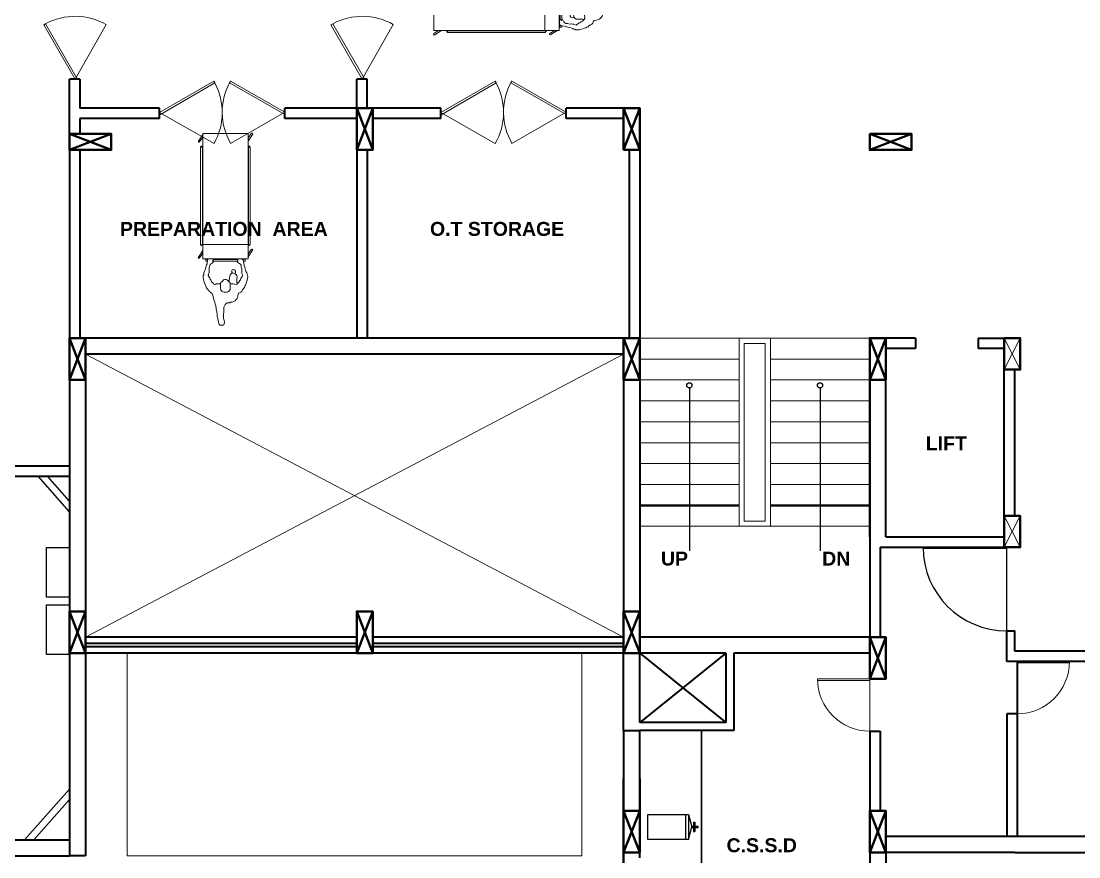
# Model space of a CAD drawing. Header units: inches. Extents: x -17070 to 527, y 504 to 2398.
# Drawn here: x -10479.44 to -10464.26, y 520.72 to 532.71 of the extents above; entities that cross this region are included whole.
import ezdxf

# ---------------------------------------------------------------- set-up
doc = ezdxf.new("R2010")
doc.units = ezdxf.units.IN
doc.linetypes.add('HIDDEN', pattern=[9.525, 6.35, -3.175])
for name, color, linetype, lineweight in [('COL', 5, 'Continuous', 40), ('ELE-1', 105, 'Continuous', 40), ('ELE-5', 3, 'Continuous', 9), ('Equipamiento', 51, 'Continuous', 25), ('hatch', 155, 'Continuous', 5), ('muebles', 31, 'Continuous', 9), ('new col.', 76, 'Continuous', 35), ('pisos', 46, 'Continuous', 9), ('section', 1, 'Continuous', 35), ('wall', 7, 'Continuous', 30)]:
    doc.layers.add(name, color=color, linetype=linetype, lineweight=lineweight)
doc.layers.add('DOOR', color=5, linetype='Continuous')
doc.layers.add('elevation', color=7, linetype='Continuous')
doc.styles.add('ROMANC', font='arialbd.ttf', dxfattribs={"height": 0.35})

# ---------------------------------------------------------------- blocks, each defined once
blk = doc.blocks.new('Hombre con Camilla')
at = {"layer": 'muebles'}
for p, q in [((5.639, 59.738), (5.639, 59.76)), ((5.639, 59.76), (5.681, 59.76)), ((5.67, 59.729), (5.67, 59.745)), ((5.67, 59.745), (5.681, 59.745)), ((5.773, 59.813), (5.694, 59.863)), ((5.819, 59.813), (5.707, 59.883)), ((5.916, 59.813), (5.916, 59.068)), ((7.68, 59.813), (7.6, 59.863)), ((7.722, 59.813), (7.612, 59.881)), ((5.259, 59.61), (5.261, 59.624)), ((5.262, 59.598), (5.259, 59.61)), ((5.261, 59.624), (5.271, 59.634)), ((5.268, 59.591), (5.262, 59.598)), ((5.271, 59.555), (5.268, 59.591)), ((5.271, 59.634), (5.283, 59.645)), ((5.283, 59.645), (5.294, 59.657)), ((5.294, 59.657), (5.304, 59.667)), ((5.304, 59.667), (5.317, 59.674)), ((5.317, 59.674), (5.334, 59.681)), ((5.334, 59.681), (5.348, 59.691)), ((5.348, 59.691), (5.368, 59.697)), ((5.368, 59.697), (5.381, 59.708)), ((5.381, 59.708), (5.397, 59.718)), ((5.397, 59.718), (5.405, 59.724)), ((5.405, 59.724), (5.409, 59.724)), ((5.409, 59.724), (5.411, 59.722)), ((5.411, 59.722), (5.418, 59.72)), ((5.418, 59.72), (5.427, 59.717)), ((5.427, 59.717), (5.438, 59.714)), ((5.438, 59.714), (5.456, 59.709)), ((5.456, 59.709), (5.505, 59.706)), ((5.505, 59.706), (5.529, 59.707)), ((5.529, 59.707), (5.536, 59.709)), ((5.536, 59.709), (5.561, 59.7)), ((5.561, 59.7), (5.585, 59.692)), ((5.585, 59.692), (5.598, 59.676)), ((5.598, 59.676), (5.608, 59.659)), ((5.608, 59.659), (5.623, 59.642)), ((5.623, 59.642), (5.639, 59.639)), ((5.639, 59.229), (5.639, 59.651)), ((5.666, 59.639), (5.666, 59.242)), ((5.136, 59.48), (5.13, 59.461)), ((5.13, 59.461), (5.13, 59.435)), ((5.13, 59.435), (5.13, 59.411)), ((5.13, 59.411), (5.144, 59.392)), ((5.145, 59.495), (5.136, 59.48)), ((5.144, 59.392), (5.16, 59.372)), ((5.155, 59.506), (5.145, 59.495)), ((5.171, 59.515), (5.155, 59.506)), ((5.198, 59.518), (5.171, 59.515)), ((5.225, 59.521), (5.198, 59.518)), ((5.255, 59.523), (5.225, 59.521)), ((5.277, 59.521), (5.255, 59.523)), ((5.268, 59.522), (5.271, 59.555)), ((5.293, 59.514), (5.277, 59.521)), ((5.303, 59.501), (5.293, 59.514)), ((5.302, 59.383), (5.316, 59.393)), ((5.319, 59.484), (5.303, 59.501)), ((5.316, 59.393), (5.331, 59.408)), ((5.335, 59.47), (5.319, 59.484)), ((5.331, 59.408), (5.338, 59.425)), ((5.339, 59.452), (5.335, 59.47)), ((5.338, 59.425), (5.339, 59.452)), ((5.16, 59.372), (5.176, 59.363)), ((5.176, 59.363), (5.22, 59.36)), ((5.22, 59.36), (5.258, 59.36)), ((5.258, 59.36), (5.274, 59.364)), ((5.259, 59.26), (5.262, 59.285)), ((5.271, 59.246), (5.259, 59.26)), ((5.262, 59.285), (5.269, 59.312)), ((5.268, 59.354), (5.273, 59.363)), ((5.269, 59.312), (5.268, 59.354)), ((5.286, 59.231), (5.271, 59.246)), ((5.273, 59.363), (5.289, 59.367)), ((5.297, 59.217), (5.286, 59.231)), ((5.289, 59.367), (5.302, 59.383)), ((5.435, 59.278), (5.458, 59.274)), ((5.446, 59.336), (5.443, 59.335)), ((5.455, 59.337), (5.446, 59.336)), ((5.473, 59.337), (5.455, 59.337)), ((5.458, 59.274), (5.476, 59.277)), ((5.488, 59.334), (5.473, 59.337)), ((5.476, 59.277), (5.491, 59.287)), ((5.501, 59.328), (5.488, 59.334)), ((5.491, 59.287), (5.501, 59.295)), ((5.504, 59.312), (5.501, 59.328)), ((5.501, 59.295), (5.504, 59.312)), ((5.615, 59.227), (5.605, 59.209)), ((5.624, 59.239), (5.615, 59.227)), ((5.639, 59.241), (5.624, 59.239)), ((5.639, 59.229), (5.653, 59.242)), ((5.671, 59.242), (5.653, 59.242)), ((5.653, 59.242), (5.653, 59.242)), ((5.677, 59.207), (5.671, 59.242)), ((5.321, 59.205), (5.297, 59.217)), ((5.336, 59.195), (5.321, 59.205)), ((5.357, 59.189), (5.336, 59.195)), ((5.372, 59.176), (5.357, 59.189)), ((5.386, 59.17), (5.372, 59.176)), ((5.396, 59.158), (5.386, 59.17)), ((5.406, 59.154), (5.396, 59.158)), ((5.43, 59.163), (5.406, 59.154)), ((5.44, 59.172), (5.43, 59.163)), ((5.459, 59.17), (5.44, 59.172)), ((5.48, 59.173), (5.459, 59.17)), ((5.513, 59.17), (5.48, 59.173)), ((5.541, 59.18), (5.513, 59.17)), ((5.573, 59.182), (5.541, 59.18)), ((5.591, 59.192), (5.573, 59.182)), ((5.605, 59.209), (5.591, 59.192)), ((5.639, 59.143), (5.639, 59.118)), ((5.639, 59.118), (5.681, 59.118)), ((5.667, 59.152), (5.675, 59.17)), ((5.675, 59.17), (5.677, 59.207)), ((5.712, 59.068), (5.822, 58.997)), ((5.755, 59.068), (5.835, 59.016)), ((7.614, 59.068), (7.723, 58.993)), ((7.663, 59.068), (7.739, 59.016))]:
    blk.add_line(p, q, dxfattribs=at)
for points in [[(5.639, 59.651), (5.66, 59.639), (5.676, 59.639), (5.678, 59.687), (5.676, 59.727), (5.653, 59.734), (5.627, 59.741), (5.599, 59.741), (5.579, 59.749), (5.546, 59.76), (5.518, 59.765), (5.499, 59.77), (5.478, 59.781), (5.449, 59.792), (5.419, 59.797), (5.399, 59.804), (5.365, 59.805), (5.345, 59.802), (5.314, 59.793), (5.283, 59.786), (5.259, 59.774), (5.231, 59.763), (5.206, 59.749), (5.185, 59.739), (5.167, 59.72), (5.162, 59.71), (5.144, 59.706), (5.136, 59.696), (5.129, 59.681), (5.118, 59.669), (5.11, 59.656), (5.084, 59.649), (5.056, 59.639), (5.029, 59.636), (5.011, 59.629), (4.995, 59.622), (4.968, 59.615), (4.936, 59.607), (4.905, 59.599), (4.856, 59.59), (4.811, 59.58), (4.767, 59.576), (4.729, 59.578), (4.718, 59.572), (4.69, 59.565), (4.67, 59.558), (4.645, 59.552), (4.615, 59.55), (4.602, 59.54), (4.592, 59.53), (4.592, 59.496), (4.586, 59.489), (4.588, 59.477), (4.594, 59.466), (4.612, 59.458), (4.641, 59.455), (4.666, 59.459), (4.685, 59.467), (4.706, 59.473), (4.774, 59.474), (4.792, 59.466), (4.888, 59.465), (4.905, 59.456), (4.929, 59.446), (4.939, 59.431), (4.95, 59.422), (4.959, 59.41), (4.958, 59.373), (4.966, 59.362), (4.966, 59.329), (4.977, 59.302), (4.992, 59.281), (5.011, 59.263), (5.028, 59.249), (5.052, 59.24), (5.07, 59.235), (5.098, 59.231), (5.113, 59.226), (5.123, 59.208), (5.13, 59.188), (5.145, 59.171), (5.169, 59.159), (5.193, 59.143), (5.209, 59.128), (5.229, 59.12), (5.247, 59.11), (5.272, 59.101), (5.297, 59.094), (5.329, 59.084), (5.35, 59.076), (5.389, 59.074), (5.409, 59.077), (5.427, 59.085), (5.449, 59.087), (5.465, 59.1), (5.493, 59.109), (5.516, 59.117), (5.56, 59.127), (5.595, 59.136), (5.634, 59.141), (5.667, 59.152), (5.667, 59.137), (5.681, 59.137)], [(5.284, 59.233), (5.285, 59.244), (5.292, 59.25), (5.311, 59.25), (5.344, 59.251), (5.385, 59.249), (5.406, 59.254), (5.421, 59.263), (5.43, 59.272), (5.441, 59.285), (5.444, 59.303), (5.448, 59.324), (5.441, 59.337), (5.431, 59.344), (5.422, 59.355), (5.415, 59.361), (5.392, 59.367), (5.375, 59.371), (5.357, 59.373), (5.346, 59.379), (5.334, 59.379), (5.316, 59.38), (5.305, 59.381)]]:
    blk.add_lwpolyline(points, dxfattribs=at)
for points in [[(5.681, 59.068), (5.681, 59.813), (7.739, 59.813), (7.739, 59.068)], [(5.907, 59.841), (5.907, 59.834), (5.896, 59.834), (5.896, 59.841)], [(7.516, 59.818), (7.516, 59.848), (5.907, 59.848), (5.907, 59.818)], [(7.527, 59.841), (7.527, 59.825), (7.516, 59.825), (7.516, 59.841)], [(5.907, 59.054), (5.907, 59.047), (5.896, 59.047), (5.896, 59.054)], [(7.516, 59.031), (7.516, 59.061), (5.907, 59.061), (5.907, 59.031)], [(7.527, 59.054), (7.527, 59.038), (7.516, 59.038), (7.516, 59.054)]]:
    blk.add_lwpolyline(points, close=True, dxfattribs=at)
for centre, radius, start, end in [((5.701, 59.873), 0.0121, 57.6275, 237.6275), ((7.606, 59.872), 0.0111, 57.9381, 237.9381), ((5.829, 59.006), 0.0117, 237.0835, 57.0835), ((7.731, 59.004), 0.014, 235.478, 55.478)]:
    blk.add_arc(centre, radius, start, end, dxfattribs=at)
at = {"layer": 'pisos'}
for p, q in [((6, 59.813), (6, 59.818)), ((6.3, 59.813), (6.3, 59.818)), ((6.6, 59.813), (6.6, 59.818)), ((6.9, 59.813), (6.9, 59.818)), ((7.2, 59.813), (7.2, 59.818)), ((7.5, 59.813), (7.5, 59.818)), ((5.681, 59.7), (5.677, 59.7)), ((5.681, 59.4), (5.666, 59.4)), ((6, 59.061), (6, 59.068)), ((6.3, 59.061), (6.3, 59.068)), ((6.6, 59.061), (6.6, 59.068)), ((6.9, 59.061), (6.9, 59.068)), ((7.2, 59.061), (7.2, 59.068)), ((7.5, 59.061), (7.5, 59.068))]:
    blk.add_line(p, q, dxfattribs=at)

msp = doc.modelspace()

# ---------------------------------------------------------------- linework, layer by layer
at = {"layer": 'COL', "ltscale": 0.0005}
for p, q in [((-10474.39214, 530.85797), (-10474.62214, 531.45797)), ((-10474.62214, 530.85797), (-10474.39214, 531.45797)), ((-10474.39214, 530.85797), (-10474.62214, 531.45797)), ((-10474.62214, 530.85797), (-10474.39214, 531.45797)), ((-10470.56214, 530.85797), (-10470.79214, 531.45797)), ((-10470.79214, 530.85797), (-10470.56214, 531.45797)), ((-10470.56214, 530.85797), (-10470.79214, 531.45797)), ((-10470.79214, 530.85797), (-10470.56214, 531.45797)), ((-10478.74214, 530.85797), (-10478.14214, 531.08797)), ((-10478.74214, 531.08797), (-10478.14214, 530.85797)), ((-10478.74214, 530.85797), (-10478.14214, 531.08797)), ((-10478.74214, 531.08797), (-10478.14214, 530.85797)), ((-10467.26214, 530.85797), (-10466.66214, 531.08797)), ((-10467.26214, 531.08797), (-10466.66214, 530.85797)), ((-10478.74214, 527.55797), (-10478.51214, 528.15797)), ((-10478.51214, 527.55797), (-10478.74214, 528.15797)), ((-10478.51214, 527.55797), (-10478.51214, 528.15797)), ((-10470.56214, 527.55797), (-10470.79214, 528.15797)), ((-10470.79214, 527.55797), (-10470.56214, 528.15797)), ((-10470.56214, 527.55797), (-10470.79214, 528.15797)), ((-10470.79214, 527.55797), (-10470.56214, 528.15797)), ((-10467.03214, 527.55797), (-10467.26214, 528.15797)), ((-10467.26214, 527.55797), (-10467.03214, 528.15797)), ((-10478.51214, 523.63797), (-10478.74214, 524.23797)), ((-10478.74214, 523.63797), (-10478.51214, 524.23797)), ((-10478.51214, 523.63797), (-10478.51214, 524.23797)), ((-10474.39214, 523.63797), (-10474.62214, 524.23797)), ((-10474.62214, 523.63797), (-10474.39214, 524.23797)), ((-10470.56214, 523.63797), (-10470.79214, 524.23797)), ((-10470.79214, 523.63797), (-10470.56214, 524.23797)), ((-10467.03214, 523.26797), (-10467.26214, 523.86797)), ((-10467.26214, 523.26797), (-10467.03214, 523.86797)), ((-10474.62214, 523.63797), (-10474.39214, 523.63797)), ((-10470.79214, 520.77797), (-10470.56214, 521.37797)), ((-10470.56214, 520.77797), (-10470.79214, 521.37797)), ((-10467.26214, 520.77797), (-10467.03214, 521.37797)), ((-10467.03214, 520.77797), (-10467.26214, 521.37797))]:
    msp.add_line(p, q, dxfattribs=at)
for points in [[(-10474.62214, 530.85797), (-10474.39214, 530.85797), (-10474.39214, 531.45797), (-10474.62214, 531.45797)], [(-10474.62214, 530.85797), (-10474.39214, 530.85797), (-10474.39214, 531.45797), (-10474.62214, 531.45797)], [(-10470.79214, 530.85797), (-10470.56214, 530.85797), (-10470.56214, 531.45797), (-10470.79214, 531.45797)], [(-10470.79214, 530.85797), (-10470.56214, 530.85797), (-10470.56214, 531.45797), (-10470.79214, 531.45797)], [(-10478.74214, 531.08797), (-10478.74214, 530.85797), (-10478.14214, 530.85797), (-10478.14214, 531.08797)], [(-10478.74214, 531.08797), (-10478.74214, 530.85797), (-10478.14214, 530.85797), (-10478.14214, 531.08797)], [(-10467.26214, 531.08797), (-10467.26214, 530.85797), (-10466.66214, 530.85797), (-10466.66214, 531.08797)], [(-10470.79214, 527.55797), (-10470.56214, 527.55797), (-10470.56214, 528.15797), (-10470.79214, 528.15797)], [(-10470.79214, 527.55797), (-10470.56214, 527.55797), (-10470.56214, 528.15797), (-10470.79214, 528.15797)], [(-10467.26214, 527.55797), (-10467.03214, 527.55797), (-10467.03214, 528.15797), (-10467.26214, 528.15797)], [(-10465.33214, 527.70797), (-10465.10214, 527.70797), (-10465.10214, 528.15797), (-10465.33214, 528.15797)], [(-10465.33214, 525.15797), (-10465.10214, 525.15797), (-10465.10214, 525.60797), (-10465.33214, 525.60797)], [(-10470.79214, 523.63797), (-10470.56214, 523.63797), (-10470.56214, 524.23797), (-10470.79214, 524.23797)], [(-10467.26214, 523.26797), (-10467.03214, 523.26797), (-10467.03214, 523.86797), (-10467.26214, 523.86797)], [(-10470.79214, 520.77797), (-10470.56214, 520.77797), (-10470.56214, 521.37797), (-10470.79214, 521.37797)], [(-10467.26214, 520.77797), (-10467.03214, 520.77797), (-10467.03214, 521.37797), (-10467.26214, 521.37797)]]:
    msp.add_lwpolyline(points, close=True, dxfattribs=at)
for points in [[(-10478.51214, 528.15797), (-10478.74214, 528.15797), (-10478.74214, 527.55797), (-10478.51214, 527.55797)], [(-10478.51214, 524.23797), (-10478.74214, 524.23797), (-10478.74214, 523.63797), (-10478.51214, 523.63797)], [(-10474.39214, 523.63797), (-10474.39214, 524.23797), (-10474.62214, 524.23797), (-10474.62214, 523.63797)]]:
    msp.add_lwpolyline(points, dxfattribs=at)
at = {"layer": 'DOOR', "ltscale": 0.0005}
for p, q in [((-10465.29714, 525.15797), (-10466.49714, 525.15797)), ((-10465.29714, 523.95797), (-10465.29714, 525.15797)), ((-10465.29714, 525.13797), (-10466.49714, 525.13797))]:
    msp.add_line(p, q, dxfattribs=at)
at = {"layer": 'DOOR', "linetype": 'HIDDEN', "lineweight": 13, "ltscale": 0.25}
for p, q in [((-10465.14714, 522.76797), (-10465.14714, 523.51797)), ((-10465.14714, 523.51797), (-10464.39714, 523.51797)), ((-10465.14714, 523.49797), (-10464.39714, 523.49797)), ((-10467.26214, 523.26797), (-10468.01214, 523.26797)), ((-10467.26214, 523.24797), (-10468.01214, 523.24797)), ((-10467.26214, 522.51797), (-10467.26214, 523.26797))]:
    msp.add_line(p, q, dxfattribs=at)
for points in [[(-10479.08512, 532.6699, -0.25701219), (-10478.21617, 532.65797), (-10478.66095, 531.87555)], [(-10474.96512, 532.6699, -0.25701219), (-10474.09617, 532.65797), (-10474.54095, 531.87555)], [(-10476.65602, 531.81898, -0.25701219), (-10476.66794, 530.95003), (-10477.45036, 531.39481)], [(-10475.65037, 531.401), (-10476.42971, 530.95085, -0.25701219), (-10476.44761, 531.81969)], [(-10472.62133, 531.81898, -0.25701219), (-10472.63326, 530.95003), (-10473.41568, 531.39481)], [(-10471.61569, 531.401), (-10472.39503, 530.95085, -0.25701219), (-10472.41293, 531.81969)]]:
    msp.add_lwpolyline(points, format="xyb", dxfattribs=at)
at = {"layer": 'DOOR', "lineweight": 13}
for points in [[(-10478.63497, 531.89056), (-10479.08512, 532.6699), (-10479.11109, 532.65489), (-10478.66095, 531.87555)], [(-10474.51497, 531.89056), (-10474.96512, 532.6699), (-10474.99109, 532.65489), (-10474.54095, 531.87555)], [(-10477.43535, 531.36883), (-10476.65602, 531.81898), (-10476.67102, 531.84495), (-10477.45036, 531.39481)], [(-10475.6652, 531.37492), (-10476.44761, 531.81969), (-10476.43279, 531.84577), (-10475.65037, 531.401)], [(-10473.40067, 531.36883), (-10472.62133, 531.81898), (-10472.63634, 531.84495), (-10473.41568, 531.39481)], [(-10471.63051, 531.37492), (-10472.41293, 531.81969), (-10472.3981, 531.84577), (-10471.61569, 531.401)]]:
    msp.add_lwpolyline(points, close=True, dxfattribs=at)
at = {"layer": 'DOOR', "ltscale": 0.0005}
msp.add_arc((-10465.29714, 525.15797), 1.2, 180, 270, dxfattribs=at)
at = {"layer": 'DOOR', "linetype": 'HIDDEN', "lineweight": 13, "ltscale": 0.25}
for centre, start, end in [((-10465.14714, 523.51797), 270, 0), ((-10467.26214, 523.26797), 180, 270)]:
    msp.add_arc(centre, 0.75, start, end, dxfattribs=at)
at = {"layer": 'ELE-1', "ltscale": 0.0005}
msp.add_line((-10470.56214, 528.15797), (-10470.79214, 528.15797), dxfattribs=at)
msp.add_line((-10470.56214, 528.15797), (-10470.79214, 528.15797), dxfattribs=at)
for points in [[(-10469.13714, 525.75797), (-10470.56214, 525.75797)], [(-10467.26214, 525.75797), (-10468.68714, 525.75797)]]:
    msp.add_lwpolyline(points, dxfattribs=at)
at = {"layer": 'ELE-5', "ltscale": 0.0005}
for p, q in [((-10469.13714, 528.15797), (-10470.56214, 528.15797)), ((-10468.68714, 528.15797), (-10469.13714, 528.15797)), ((-10469.13714, 528.15797), (-10469.13714, 525.45797)), ((-10468.76214, 528.08297), (-10469.06214, 528.08297)), ((-10469.06214, 525.53297), (-10469.06214, 528.08297)), ((-10468.76214, 528.08297), (-10468.76214, 525.53297)), ((-10468.68714, 528.15797), (-10468.68714, 525.45797)), ((-10478.51214, 523.86797), (-10470.79214, 527.92797)), ((-10470.79214, 523.86797), (-10478.51214, 527.92797)), ((-10469.13714, 525.45797), (-10470.56214, 525.45797)), ((-10468.68714, 525.45797), (-10469.13714, 525.45797)), ((-10468.76214, 525.53297), (-10469.06214, 525.53297)), ((-10468.68714, 525.45797), (-10467.26214, 525.45797)), ((-10477.91214, 523.63797), (-10477.91214, 520.72797)), ((-10471.39214, 523.63797), (-10471.39214, 520.72797)), ((-10471.39214, 520.72797), (-10477.91214, 520.72797))]:
    msp.add_line(p, q, dxfattribs=at)
for points in [[(-10467.26214, 528.15797), (-10468.68714, 528.15797)], [(-10469.13714, 527.85797), (-10470.56214, 527.85797)], [(-10467.26214, 527.85797), (-10468.68714, 527.85797)], [(-10469.13714, 527.55797), (-10470.56214, 527.55797)], [(-10467.26214, 527.55797), (-10468.68714, 527.55797)], [(-10469.13714, 527.25797), (-10470.56214, 527.25797)], [(-10467.26214, 527.25797), (-10468.68714, 527.25797)], [(-10469.13714, 526.95797), (-10470.56214, 526.95797)], [(-10467.26214, 526.95797), (-10468.68714, 526.95797)], [(-10469.13714, 526.65797), (-10470.56214, 526.65797)], [(-10467.26214, 526.65797), (-10468.68714, 526.65797)], [(-10469.13714, 526.35797), (-10470.56214, 526.35797)], [(-10467.26214, 526.35797), (-10468.68714, 526.35797)], [(-10469.13714, 526.05797), (-10470.56214, 526.05797)], [(-10467.26214, 526.05797), (-10468.68714, 526.05797)]]:
    msp.add_lwpolyline(points, dxfattribs=at)
at = {"layer": 'elevation', "ltscale": 0.0005}
for p, q in [((-10469.84964, 527.44363), (-10469.84964, 525.10865)), ((-10467.97464, 527.44363), (-10467.97464, 525.10865)), ((-10478.74214, 526.32797), (-10478.74214, 526.17797)), ((-10478.74214, 525.66709), (-10479.19302, 526.17797)), ((-10478.74214, 525.81822), (-10479.05964, 526.17797)), ((-10478.74214, 521.68885), (-10479.38719, 520.95797)), ((-10478.74214, 521.53772), (-10479.25381, 520.95797))]:
    msp.add_line(p, q, dxfattribs=at)
for points in [[(-10479.07175, 525.15417), (-10478.74214, 525.15417), (-10478.74214, 524.44015), (-10479.07175, 524.44015)], [(-10479.07175, 524.33048), (-10478.74214, 524.33048), (-10478.74214, 523.61647), (-10479.07175, 523.61647)]]:
    msp.add_lwpolyline(points, close=True, dxfattribs=at)
for centre in [(-10469.84964, 527.4808), (-10467.97464, 527.4808)]:
    msp.add_circle(centre, 0.03717, dxfattribs=at)
at = {"layer": 'Equipamiento'}
for p, q in [((-10470.44553, 520.96508), (-10470.44553, 521.32508)), ((-10470.44553, 521.32508), (-10469.86053, 521.32508)), ((-10469.90553, 521.32508), (-10469.90553, 520.96508)), ((-10469.86053, 521.32508), (-10469.81553, 521.14508)), ((-10469.86053, 521.32508), (-10469.86053, 520.96508)), ((-10469.78853, 521.21258), (-10469.78853, 521.07758)), ((-10469.78853, 521.21258), (-10469.77053, 521.21258)), ((-10469.77053, 521.21258), (-10469.77053, 521.07758)), ((-10469.86053, 520.96508), (-10469.81553, 521.14508)), ((-10469.81733, 521.15408), (-10469.78853, 521.15408)), ((-10469.81733, 521.13608), (-10469.78853, 521.13608)), ((-10469.78853, 521.07758), (-10469.77053, 521.07758)), ((-10469.77053, 521.15408), (-10469.72553, 521.15408)), ((-10469.77053, 521.13608), (-10469.72553, 521.13608)), ((-10469.72553, 521.13608), (-10469.72553, 521.15408)), ((-10469.86053, 520.96508), (-10470.44553, 520.96508))]:
    msp.add_line(p, q, dxfattribs=at)
at = {"layer": 'hatch', "ltscale": 0.0005}
for p, q in [((-10465.10214, 528.15797), (-10465.33214, 527.70797)), ((-10465.33214, 528.15797), (-10465.10214, 527.70797)), ((-10470.56214, 527.77816), (-10470.56214, 527.77816)), ((-10465.33214, 525.60797), (-10465.10214, 525.15797)), ((-10465.10214, 525.60797), (-10465.33214, 525.15797))]:
    msp.add_line(p, q, dxfattribs=at)
at = {"layer": 'new col.', "color": 3, "ltscale": 0.0005}
for p, q in [((-10474.39214, 523.63797), (-10474.62214, 524.23797)), ((-10474.62214, 523.63797), (-10474.39214, 524.23797))]:
    msp.add_line(p, q, dxfattribs=at)
msp.add_lwpolyline([(-10474.39214, 523.63797), (-10474.39214, 524.23797), (-10474.62214, 524.23797), (-10474.62214, 523.63797)], dxfattribs=at)
at = {"layer": 'section', "ltscale": 0.0005}
for p, q in [((-10478.74214, 531.08797), (-10478.74214, 531.87555)), ((-10478.59214, 531.87555), (-10478.74214, 531.87555)), ((-10478.59214, 531.87555), (-10478.59214, 531.45797)), ((-10474.62214, 531.45797), (-10474.62214, 531.87555)), ((-10474.47214, 531.87555), (-10474.62214, 531.87555)), ((-10474.47214, 531.45797), (-10474.47214, 531.87555)), ((-10477.45036, 531.45797), (-10478.59214, 531.45797)), ((-10477.45036, 531.30797), (-10477.45036, 531.45797)), ((-10474.62214, 531.45797), (-10475.65037, 531.45797)), ((-10475.65037, 531.30797), (-10475.65037, 531.45797)), ((-10473.41568, 531.45797), (-10474.39214, 531.45797)), ((-10473.41568, 531.30797), (-10473.41568, 531.45797)), ((-10470.79214, 531.45797), (-10471.61569, 531.45797)), ((-10471.61569, 531.30797), (-10471.61569, 531.45797)), ((-10470.79214, 531.45797), (-10470.79214, 531.45797)), ((-10470.56214, 531.45797), (-10470.56214, 531.45797)), ((-10478.59214, 531.30797), (-10478.59214, 531.08797)), ((-10477.45036, 531.30797), (-10478.59214, 531.30797)), ((-10474.62214, 531.30797), (-10475.65037, 531.30797)), ((-10473.41568, 531.30797), (-10474.39214, 531.30797)), ((-10470.79214, 531.30797), (-10471.61569, 531.30797)), ((-10478.74214, 530.85797), (-10478.74214, 528.15797)), ((-10478.59214, 530.85797), (-10478.59214, 528.15797)), ((-10474.62214, 530.85797), (-10474.62214, 528.15797)), ((-10474.47214, 530.85797), (-10474.47214, 528.15797)), ((-10470.71214, 530.85797), (-10470.71214, 528.15797)), ((-10470.56214, 530.85797), (-10470.56214, 528.15797)), ((-10470.79214, 528.15797), (-10478.51214, 528.15797)), ((-10467.26214, 528.15797), (-10467.03214, 528.15797)), ((-10467.26214, 528.15797), (-10467.03214, 528.15797)), ((-10467.26214, 528.15797), (-10467.03214, 528.15797)), ((-10466.60527, 528.15797), (-10467.03214, 528.15797)), ((-10466.60527, 528.15797), (-10466.60527, 528.00797)), ((-10466.60527, 528.15797), (-10466.60527, 528.00797)), ((-10465.70527, 528.15797), (-10465.70527, 528.00797)), ((-10465.70527, 528.15797), (-10465.70527, 528.00797)), ((-10465.70527, 528.15797), (-10465.18214, 528.15797)), ((-10470.79214, 527.92797), (-10478.51214, 527.92797)), ((-10467.26214, 527.97297), (-10467.26214, 527.74297)), ((-10466.60527, 528.00797), (-10467.03214, 528.00797)), ((-10465.33214, 528.00797), (-10465.70527, 528.00797)), ((-10465.33214, 525.30797), (-10465.33214, 528.00797)), ((-10470.56214, 527.82816), (-10470.56214, 527.77816)), ((-10470.79214, 527.64797), (-10470.79214, 523.86797)), ((-10470.56214, 527.64797), (-10470.56214, 523.86797)), ((-10465.18214, 525.60797), (-10465.18214, 527.70797)), ((-10478.74214, 527.55797), (-10478.74214, 526.79797)), ((-10478.74214, 527.55797), (-10478.74214, 524.23797)), ((-10478.51214, 527.55797), (-10478.51214, 526.79797)), ((-10478.51214, 527.55797), (-10478.51214, 524.23797)), ((-10467.26214, 527.55797), (-10467.26214, 523.86797)), ((-10467.26214, 525.30797), (-10467.26214, 527.55797)), ((-10467.03214, 527.55797), (-10467.26214, 527.55797)), ((-10467.03214, 527.55797), (-10467.26214, 527.55797)), ((-10467.03214, 525.30797), (-10467.03214, 527.55797)), ((-10467.26214, 526.80366), (-10467.26214, 527.01626)), ((-10467.26214, 526.80366), (-10467.26214, 527.01626)), ((-10480.48175, 526.32797), (-10478.74214, 526.32797)), ((-10480.48175, 526.17797), (-10478.74214, 526.17797)), ((-10467.26214, 525.72797), (-10467.26214, 523.86797)), ((-10467.03214, 525.30797), (-10465.33214, 525.30797)), ((-10467.11214, 525.15797), (-10465.29714, 525.15797)), ((-10467.11214, 525.15797), (-10467.11214, 523.86797)), ((-10465.29714, 523.51797), (-10465.29714, 523.95797)), ((-10465.29714, 523.95797), (-10465.18214, 523.95797)), ((-10465.18214, 523.66797), (-10465.18214, 523.95797)), ((-10474.62214, 523.86797), (-10478.51214, 523.86797)), ((-10474.62214, 523.77797), (-10478.51214, 523.77797)), ((-10470.79214, 523.86797), (-10474.39214, 523.86797)), ((-10470.79214, 523.77797), (-10474.39214, 523.77797)), ((-10467.26214, 523.86797), (-10470.56214, 523.86797)), ((-10467.11214, 523.86797), (-10467.03214, 523.86797)), ((-10478.74214, 523.63797), (-10478.74214, 520.72797)), ((-10474.62214, 523.72797), (-10478.51214, 523.72797)), ((-10478.51214, 523.63797), (-10478.51214, 520.72797)), ((-10474.62214, 523.63797), (-10478.51214, 523.63797)), ((-10470.79214, 523.72797), (-10474.39214, 523.72797)), ((-10470.79214, 523.63797), (-10474.39214, 523.63797)), ((-10470.79214, 522.52797), (-10470.79214, 523.63797)), ((-10470.56214, 522.64297), (-10470.56214, 523.63797)), ((-10470.56214, 523.63797), (-10469.32714, 522.64297)), ((-10469.32714, 523.63797), (-10470.56214, 522.64297)), ((-10469.32714, 523.63797), (-10470.56214, 523.63797)), ((-10469.32714, 523.63797), (-10470.56214, 523.63797)), ((-10469.32714, 523.63797), (-10470.56214, 523.63797)), ((-10469.32714, 523.63797), (-10469.32714, 522.64297)), ((-10467.26214, 523.63797), (-10469.21214, 523.63797)), ((-10467.26214, 523.63797), (-10469.21214, 523.63797)), ((-10467.26214, 523.63797), (-10469.21214, 523.63797)), ((-10469.21214, 523.63797), (-10469.21214, 522.52797)), ((-10467.26214, 523.68297), (-10467.26214, 523.45297)), ((-10461.41214, 523.66797), (-10465.18214, 523.66797)), ((-10461.56214, 523.51797), (-10465.29714, 523.51797)), ((-10465.14714, 523.51797), (-10465.14714, 521.00797)), ((-10467.03214, 523.26797), (-10467.26214, 523.26797)), ((-10467.03214, 523.26797), (-10467.26214, 523.26797)), ((-10465.29714, 522.76797), (-10465.29714, 521.00797)), ((-10465.14714, 522.76797), (-10465.29714, 522.76797)), ((-10469.32714, 522.64297), (-10470.56214, 522.64297)), ((-10470.79214, 522.52797), (-10470.79214, 517.79797)), ((-10470.79214, 522.52797), (-10470.56214, 522.52797)), ((-10469.21214, 522.52797), (-10470.56214, 522.52797)), ((-10470.56214, 520.70297), (-10470.56214, 522.52797)), ((-10467.26214, 522.51797), (-10467.26214, 521.37797)), ((-10467.26214, 522.51797), (-10467.11214, 522.51797)), ((-10467.11214, 522.51797), (-10467.11214, 521.37797)), ((-10470.79214, 521.83797), (-10470.79214, 517.79797)), ((-10470.79214, 517.79797), (-10470.79214, 521.83797)), ((-10470.79214, 517.79797), (-10470.79214, 521.83797)), ((-10470.56214, 521.83797), (-10470.56214, 520.78797)), ((-10484.59492, 520.95797), (-10478.74214, 520.95797)), ((-10461.56214, 521.00797), (-10467.03214, 521.00797)), ((-10467.26214, 520.77797), (-10467.26214, 517.79797)), ((-10467.03214, 520.77797), (-10467.03214, 517.79797)), ((-10465.18214, 520.77797), (-10467.03214, 520.77797)), ((-10465.18214, 520.77797), (-10463.48714, 520.77797)), ((-10484.59492, 520.72797), (-10478.74214, 520.72797)), ((-10478.51214, 520.72797), (-10478.74214, 520.72797))]:
    msp.add_line(p, q, dxfattribs=at)
at = {"layer": 'wall', "ltscale": 0.0005}
msp.add_line((-10469.67493, 520.61698), (-10469.67493, 522.52797), dxfattribs=at)

# ---------------------------------------------------------------- block references
at = {"layer": 'Equipamiento', "xscale": -0.8737306290640845, "yscale": 0.8737306290677225, "zscale": 0.8737306290671794}
msp.add_blockref('Hombre con Camilla', (-10466.75203, 480.96499), dxfattribs=at)
at = {"layer": 'Equipamiento', "xscale": 0.873730629066813, "yscale": 0.873730629067154, "zscale": 0.8737306290671794, "rotation": 90}
msp.add_blockref('Hombre con Camilla', (-10424.57046, 524.33361), dxfattribs=at)

# ---------------------------------------------------------------- texts
at = {"color": 0, "ltscale": 0.0005, "char_height": 0.2, "style": 'ROMANC'}
for s, insert, width, attachment_point in [('LIFT', (-10466.45729, 526.749), 0.5550718, 1), ('UP', (-10469.8687, 525.09533), 0.3545258, 3), ('DN', (-10467.9444, 525.09533), 0.3545258, 1)]:
    msp.add_mtext(s, dxfattribs=dict(at, insert=insert, width=width, attachment_point=attachment_point))
at = {"layer": 'elevation', "ltscale": 0.0005, "char_height": 0.2, "width": 335.6252416, "attachment_point": 1, "style": 'ROMANC'}
for s, insert in [('{\\fArial|b1|i0|c161|p34;PREPARATION  AREA}', (-10478.01814, 529.82588)), ('O.T STORAGE', (-10473.56999, 529.82588)), ('C.S.S.D', (-10469.31567, 520.98218))]:
    msp.add_mtext(s, dxfattribs=dict(at, insert=insert))

doc.saveas('drawing.dxf')
